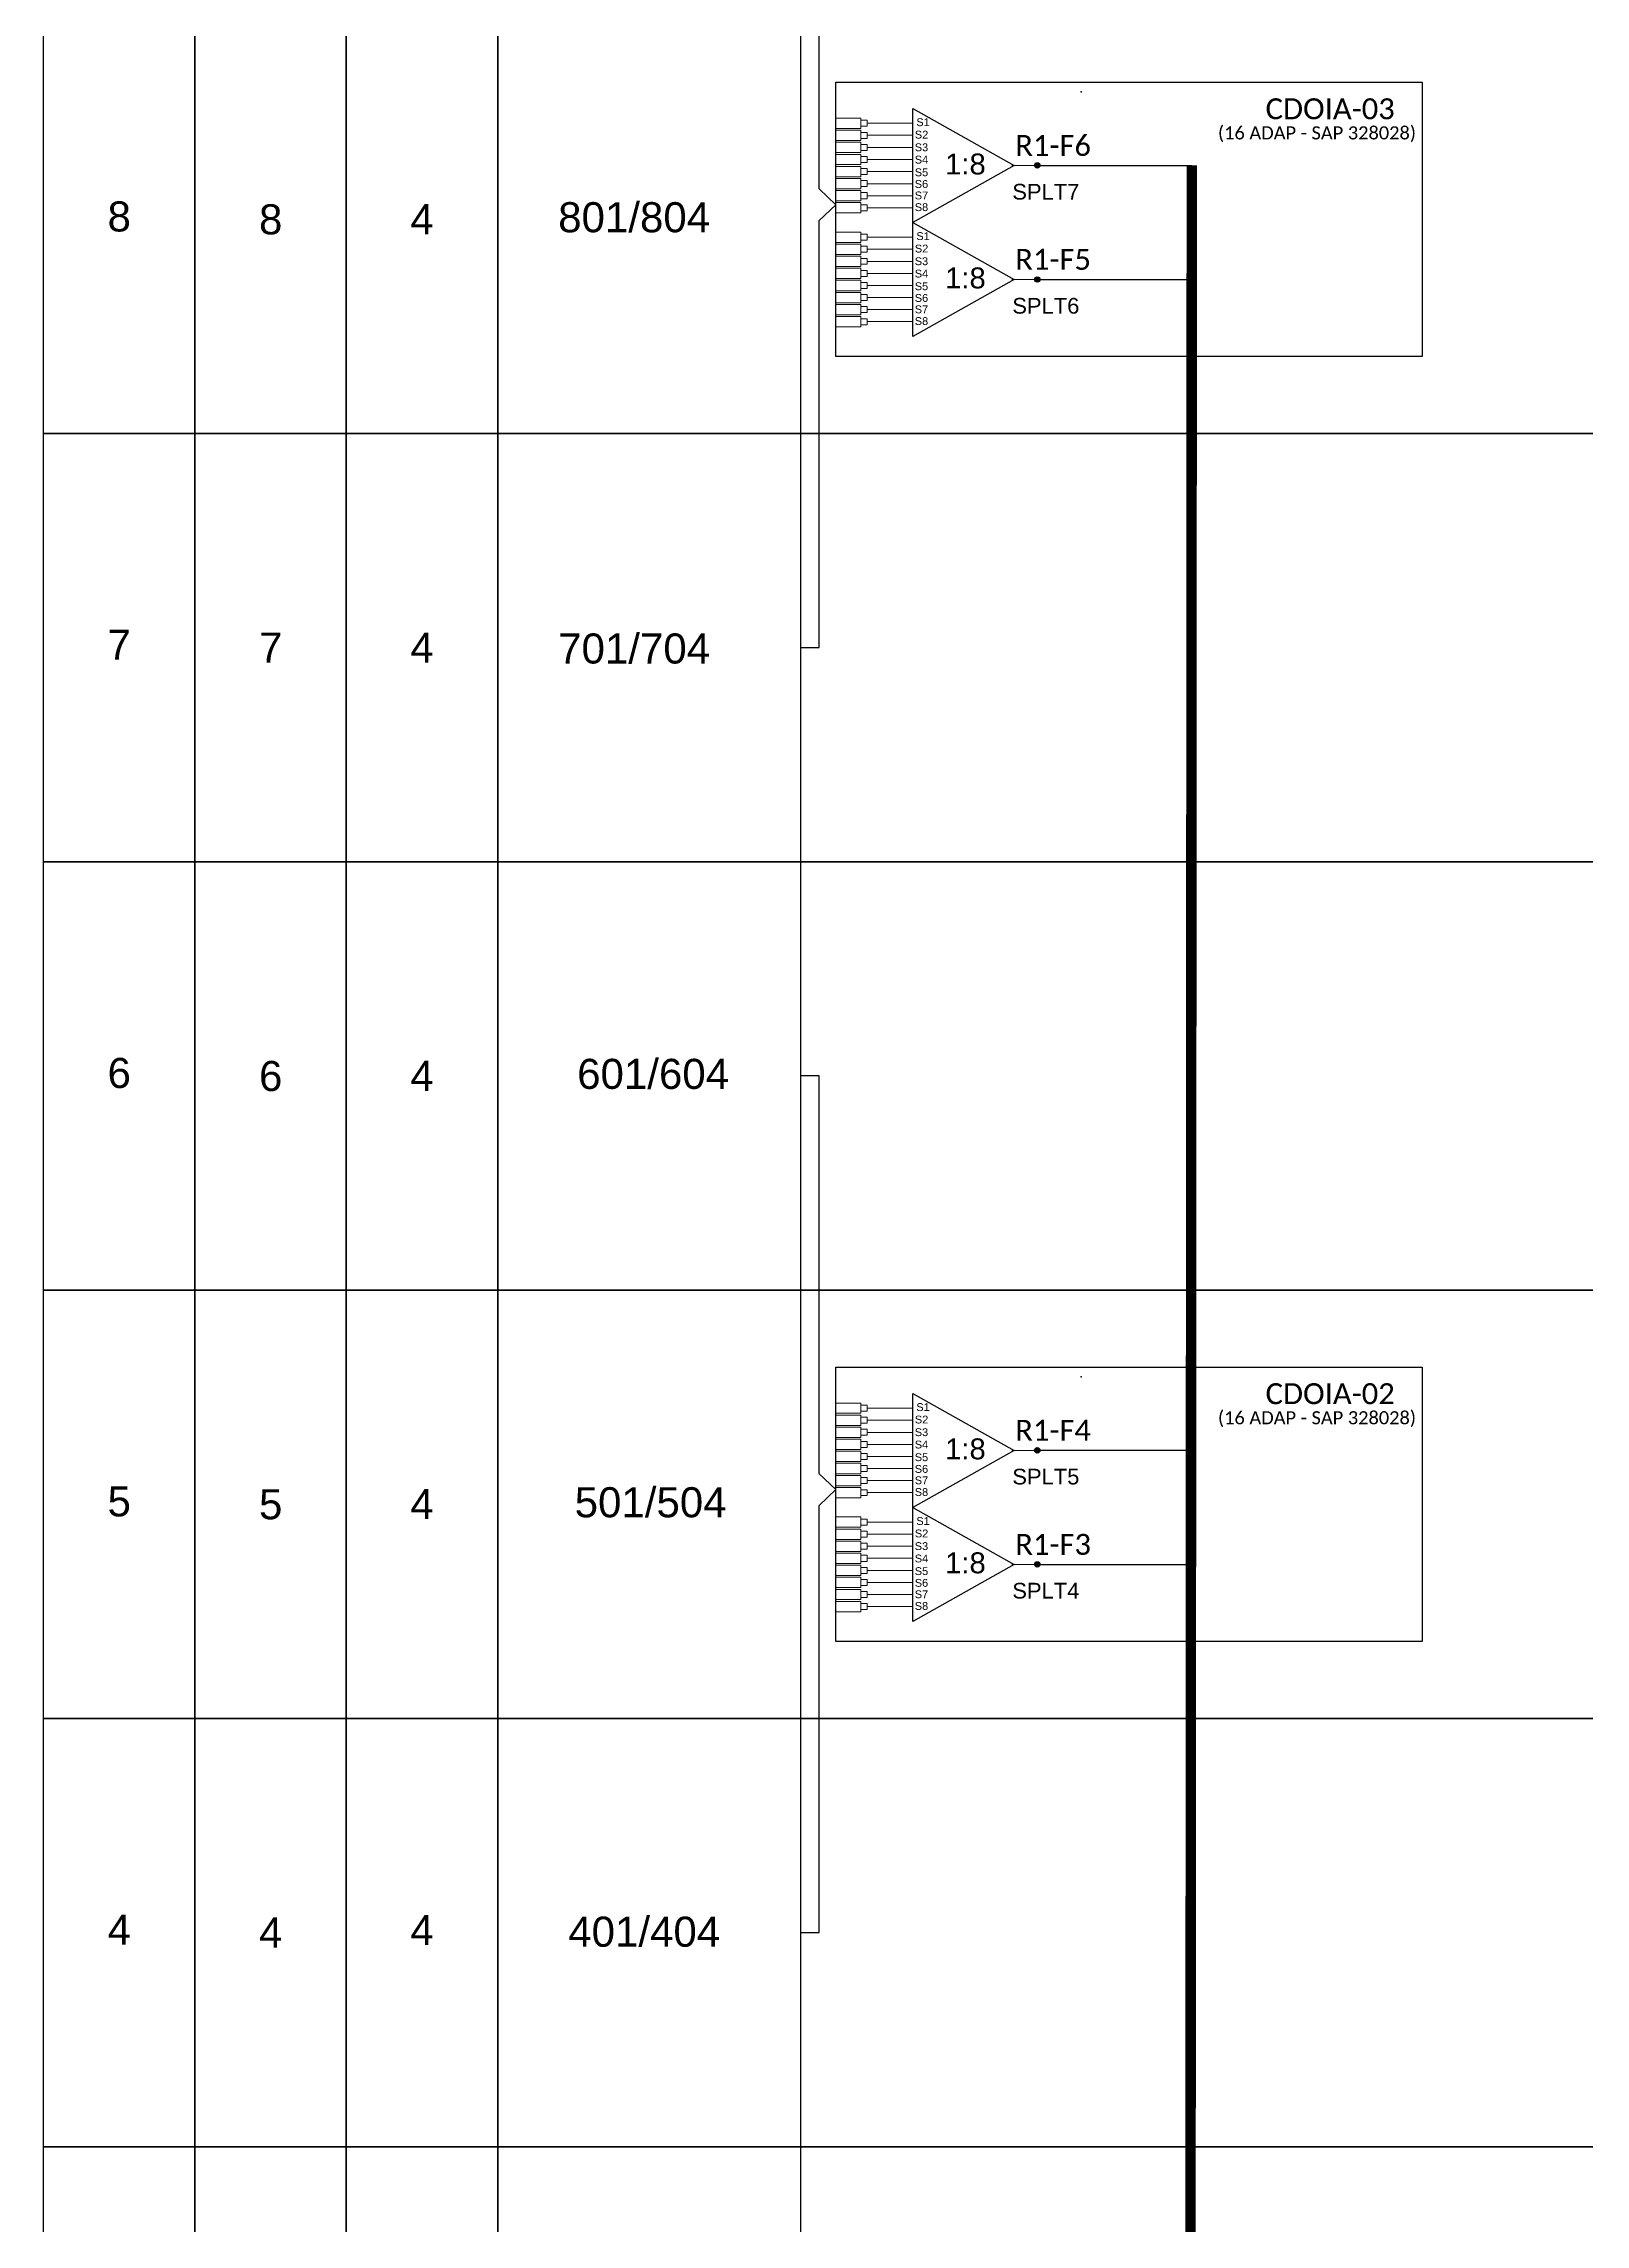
# Model space of a CAD drawing. Header units: millimetres. Extents: x 685560 to 956314, y 7459598 to 7518998.
# Drawn here: x 931847 to 943634, y 7487230 to 7503902 of the extents above; entities that cross this region are included whole.
import ezdxf
from ezdxf.enums import TextEntityAlignment as Align

# ---------------------------------------------------------------- set-up
doc = ezdxf.new("R2010")
doc.units = ezdxf.units.MM
doc.header["$LTSCALE"] = 3
doc.styles.add('ARIAL', font='')
doc.styles.add('WMF-Calibri0', font='')
doc.styles.get('ARIAL').set_extended_font_data('Arial')
doc.styles.get('WMF-Calibri0').set_extended_font_data('Calibri')

# ---------------------------------------------------------------- blocks, each defined once
blk = doc.blocks.new('A$C415C251F')
at = {"color": 3}
blk.add_point((0, 0), dxfattribs=at)
blk = doc.blocks.new('LEG_CDOIA8_C-SPLT_ESQ')
at = {"color": 3, "extrusion": (0, 0, -1), "xscale": -1, "zscale": -1}
blk.add_blockref('A$C415C251F', (0, 0), dxfattribs=at)
at = {"color": 1, "style": 'WMF-Calibri0', "flags": 4}
blk.add_attdef('CDO', (21.44, -2.61), '', height=2, dxfattribs=at)
blk.add_attdef('MODELO', text='', height=1.5, dxfattribs=at).set_placement((22.54, -4.54), align=Align.CENTER)
at = {"style": 'ARIAL', "flags": 4}
blk.add_attdef('SPLITAGEM', text='', height=1.5, dxfattribs=at).set_placement((18.61, -12.59), align=Align.CENTER)
blk = doc.blocks.new('SPLITTER_')
blk.add_point((0, 0))
at = {"style": 'ARIAL', "flags": 4}
blk.add_attdef('SPLT', (0, -3.26), '', height=1.5, dxfattribs=at)
blk = doc.blocks.new('SPLT_1-8_SC-APC_ESQ')
at = {"color": 3, "lineweight": 0}
for points in [[(2.41, -3.02), (0, -3.02)], [(2.41, -4), (0, -4)], [(2.41, -3.02), (2.41, -4)], [(2.99, -3.51), (7.37, -3.51)], [(2.41, -4.17), (0, -4.17)], [(2.41, -5.16), (0, -5.16)], [(2.41, -5.32), (0, -5.32)], [(2.41, -4.17), (2.41, -5.16)], [(2.41, -5.32), (2.41, -6.31)], [(7.37, -4.66), (2.99, -4.66)], [(7.37, -5.82), (2.99, -5.82)], [(2.41, -6.31), (0, -6.31)], [(2.41, -6.48), (0, -6.48)], [(2.41, -7.46), (0, -7.46)], [(2.41, -7.63), (0, -7.63)], [(2.41, -6.48), (2.41, -7.46)], [(2.41, -7.63), (2.41, -8.62)], [(7.37, -6.97), (2.99, -6.97)], [(7.37, -8.12), (2.99, -8.12)], [(2.41, -8.62), (0, -8.62)], [(2.41, -8.78), (0, -8.78)], [(2.41, -9.77), (0, -9.77)], [(2.41, -9.94), (0, -9.94)], [(2.41, -8.78), (2.41, -9.77)], [(2.41, -9.94), (2.41, -10.92)], [(7.37, -9.28), (2.99, -9.28)], [(2.41, -10.92), (0, -10.92)], [(2.41, -11.09), (0, -11.09)], [(2.41, -12.08), (0, -12.08)], [(2.41, -11.09), (2.41, -12.08)], [(7.37, -10.43), (2.99, -10.43)], [(7.37, -11.58), (2.99, -11.58)]]:
    blk.add_lwpolyline(points, dxfattribs=at)
for points in [[(2.99, -3.22), (2.41, -3.22), (2.41, -3.8), (2.99, -3.8)], [(2.99, -4.38), (2.41, -4.38), (2.41, -4.95), (2.99, -4.95)], [(2.99, -5.53), (2.41, -5.53), (2.41, -6.1), (2.99, -6.1)], [(2.99, -6.68), (2.41, -6.68), (2.41, -7.26), (2.99, -7.26)], [(2.99, -7.84), (2.41, -7.84), (2.41, -8.41), (2.99, -8.41)], [(2.99, -8.99), (2.41, -8.99), (2.41, -9.56), (2.99, -9.56)], [(2.99, -10.14), (2.41, -10.14), (2.41, -10.72), (2.99, -10.72)], [(2.99, -11.3), (2.41, -11.3), (2.41, -11.87), (2.99, -11.87)]]:
    blk.add_lwpolyline(points, close=True, dxfattribs=at)
at = {"color": 1}
blk.add_lwpolyline([(7.37, -2.1), (17.04, -7.55), (7.37, -13), (7.37, -2.1)], dxfattribs=at)
at = {"color": 1, "lineweight": 0}
blk.add_lwpolyline([(17.04, -7.55), (19.26, -7.55)], dxfattribs=at)
at = {"color": 1, "style": 'ARIAL'}
for s, height, p in [('S1', 0.75, (7.7, -3.78)), ('S3', 0.75, (7.55, -6.18)), ('S2', 0.75, (7.56, -4.97)), ('S5', 0.75, (7.55, -8.57)), ('S4', 0.75, (7.55, -7.36)), ('1:8', 2, (10.45, -8.4)), ('S6', 0.75, (7.55, -9.69)), ('S7', 0.75, (7.55, -10.78)), ('S8', 0.75, (7.55, -11.9))]:
    blk.add_text(s, height=height, dxfattribs=at).set_placement(p)

msp = doc.modelspace()

# ---------------------------------------------------------------- hatches: boundary and pattern name
h = msp.add_hatch(color=3)
h.dxf.hatch_style = 1
edge = h.paths.add_edge_path()
edge.add_arc((939444, 7502971), 20.5, 0, 360)
h = msp.add_hatch(color=3)
h.dxf.hatch_style = 1
edge = h.paths.add_edge_path()
edge.add_arc((939444, 7502099), 20.5, 0, 360)
h = msp.add_hatch(color=3)
h.dxf.hatch_style = 1
edge = h.paths.add_edge_path()
edge.add_arc((939444, 7493148), 20.5, 0, 360)
h = msp.add_hatch(color=3)
h.dxf.hatch_style = 1
edge = h.paths.add_edge_path()
edge.add_arc((939444, 7492276), 20.5, 0, 360)

# ---------------------------------------------------------------- linework, layer by layer
at = {"color": 3}
for points in [[(937777, 7502792), (937777, 7509108), (937633, 7509108)], [(937633, 7499285), (937777, 7499285), (937777, 7502551), (937903, 7502671), (937777, 7502792), (937777, 7502792)], [(937777, 7492969), (937777, 7496010), (937633, 7496010)], [(937633, 7489462), (937777, 7489462), (937777, 7492727), (937903, 7492848), (937777, 7492969), (937777, 7492969)]]:
    msp.add_lwpolyline(points, dxfattribs=at)
for points in [[(931847, 7504196), (933004, 7504196), (933004, 7500922), (931847, 7500922)], [(933004, 7504196), (934161, 7504196), (934161, 7500922), (933004, 7500922)], [(934161, 7504196), (950591, 7504196), (950591, 7500922), (934161, 7500922)], [(934161, 7504196), (935319, 7504196), (935319, 7500922), (934161, 7500922)], [(935319, 7504196), (937633, 7504196), (937633, 7500922), (935319, 7500922)], [(931847, 7500922), (933004, 7500922), (933004, 7497647), (931847, 7497647)], [(933004, 7500922), (934161, 7500922), (934161, 7497647), (933004, 7497647)], [(934161, 7500922), (950591, 7500922), (950591, 7497647), (934161, 7497647)], [(934161, 7500922), (935319, 7500922), (935319, 7497647), (934161, 7497647)], [(935319, 7500922), (937633, 7500922), (937633, 7497647), (935319, 7497647)], [(931847, 7497647), (933004, 7497647), (933004, 7494373), (931847, 7494373)], [(933004, 7497647), (934161, 7497647), (934161, 7494373), (933004, 7494373)], [(934161, 7497647), (950591, 7497647), (950591, 7494373), (934161, 7494373)], [(934161, 7497647), (935319, 7497647), (935319, 7494373), (934161, 7494373)], [(935319, 7497647), (937633, 7497647), (937633, 7494373), (935319, 7494373)], [(931847, 7494373), (933004, 7494373), (933004, 7491099), (931847, 7491099)], [(933004, 7494373), (934161, 7494373), (934161, 7491099), (933004, 7491099)], [(934161, 7494373), (950591, 7494373), (950591, 7491099), (934161, 7491099)], [(934161, 7494373), (935319, 7494373), (935319, 7491099), (934161, 7491099)], [(935319, 7494373), (937633, 7494373), (937633, 7491099), (935319, 7491099)], [(931847, 7491099), (933004, 7491099), (933004, 7487824), (931847, 7487824)], [(933004, 7491099), (934161, 7491099), (934161, 7487824), (933004, 7487824)], [(934161, 7491099), (950591, 7491099), (950591, 7487824), (934161, 7487824)], [(934161, 7491099), (935319, 7491099), (935319, 7487824), (934161, 7487824)], [(935319, 7491099), (937633, 7491099), (937633, 7487824), (935319, 7487824)], [(931847, 7487824), (933004, 7487824), (933004, 7484550), (931847, 7484550)], [(933004, 7487824), (934161, 7487824), (934161, 7484550), (933004, 7484550)], [(934161, 7487824), (950591, 7487824), (950591, 7484550), (934161, 7484550)], [(934161, 7487824), (935319, 7487824), (935319, 7484550), (934161, 7484550)], [(935319, 7487824), (937633, 7487824), (937633, 7484550), (935319, 7484550)]]:
    msp.add_lwpolyline(points, close=True)
at = {"color": 1}
for points in [[(937903, 7503608), (942385, 7503608), (942385, 7501510), (937903, 7501510)], [(937903, 7493785), (942385, 7493785), (942385, 7491687), (937903, 7491687)]]:
    msp.add_lwpolyline(points, close=True, dxfattribs=at)
at = {"color": 5}
for points in [[(939444, 7502971), (940625, 7502971)], [(939444, 7502099), (940625, 7502099)], [(939444, 7493148), (940625, 7493148)], [(939444, 7492276), (940625, 7492276)]]:
    msp.add_lwpolyline(points, dxfattribs=at)
at = {"color": 5, "const_width": 80}
msp.add_lwpolyline([(943290, 7477983), (943290, 7478624), (940610, 7478624), (940625, 7502971)], dxfattribs=at)
at = {"color": 3}
for centre in [(939444, 7502971), (939444, 7502099), (939444, 7493148), (939444, 7492276)]:
    msp.add_circle(centre, 20.5, dxfattribs=at)

# ---------------------------------------------------------------- block references
at = {"xscale": 80.00000000001819, "yscale": 79.99999999992724, "zscale": 80}
for p in [(937903, 7503574), (937903, 7502703), (937903, 7493751), (937903, 7492880)]:
    msp.add_blockref('SPLT_1-8_SC-APC_ESQ', p, dxfattribs=at)
at = {"color": 3}
ref = msp.add_blockref('LEG_CDOIA8_C-SPLT_ESQ', (939779, 7503533), dxfattribs=dict(at, xscale=80.00000000001819, yscale=79.99999999992724, zscale=80))
ref.add_attrib('CDO', 'CDOIA-03', (941189, 7503324), dxfattribs={"color": 1, "height": 160, "style": 'WMF-Calibri0'})
ref.add_attrib('MODELO', '(16 ADAP - SAP 328028)', dxfattribs={"color": 1, "height": 100, "style": 'WMF-Calibri0'}).set_placement((941582, 7503170), align=Align.CENTER)
ref = msp.add_blockref('SPLITTER_', (939253, 7502971), dxfattribs=dict(xscale=80.00000000001819, yscale=79.99999999992724, zscale=80))
ref.add_attrib('SPLT', 'SPLT7', (939253, 7502710), dxfattribs={"height": 120, "style": 'ARIAL'})
ref = msp.add_blockref('SPLITTER_', (939253, 7502099), dxfattribs=dict(xscale=80.00000000001819, yscale=79.99999999992724, zscale=80))
ref.add_attrib('SPLT', 'SPLT6', (939253, 7501838), dxfattribs={"height": 120, "style": 'ARIAL'})
ref = msp.add_blockref('LEG_CDOIA8_C-SPLT_ESQ', (939779, 7493710), dxfattribs=dict(at, xscale=80.00000000001819, yscale=79.99999999992724, zscale=80))
ref.add_attrib('CDO', 'CDOIA-02', (941189, 7493501), dxfattribs={"color": 1, "height": 160, "style": 'WMF-Calibri0'})
ref.add_attrib('MODELO', '(16 ADAP - SAP 328028)', dxfattribs={"color": 1, "height": 100, "style": 'WMF-Calibri0'}).set_placement((941582, 7493347), align=Align.CENTER)
ref = msp.add_blockref('SPLITTER_', (939253, 7493148), dxfattribs=dict(xscale=80.00000000001819, yscale=79.99999999992724, zscale=80))
ref.add_attrib('SPLT', 'SPLT5', (939253, 7492887), dxfattribs={"height": 120, "style": 'ARIAL'})
ref = msp.add_blockref('SPLITTER_', (939253, 7492276), dxfattribs=dict(xscale=80.00000000001819, yscale=79.99999999992724, zscale=80))
ref.add_attrib('SPLT', 'SPLT4', (939253, 7492015), dxfattribs={"height": 120, "style": 'ARIAL'})

# ---------------------------------------------------------------- texts
at = {"color": 5, "style": 'WMF-Calibri0'}
for s, p in [('R1-F6', (939275, 7503044)), ('R1-F5', (939275, 7502173)), ('R1-F4', (939275, 7493221)), ('R1-F3', (939275, 7492349))]:
    msp.add_text(s, height=160, dxfattribs=at).set_placement(p)
at = {"style": 'ARIAL'}
for s, p in [('801/804', (935781, 7502460)), ('701/704', (935781, 7499163)), ('601/604', (935926, 7495911)), ('501/504', (935907, 7492636)), ('401/404', (935858, 7489353))]:
    msp.add_text(s, height=230, dxfattribs=at).set_placement(p)
at = {"style": 'ARIAL', "flags": 12}
for tag, p in [('8', (932425, 7502581)), ('8', (933583, 7502559)), ('4', (934740, 7502560)), ('7', (932425, 7499307)), ('7', (933583, 7499285)), ('4', (934740, 7499285)), ('6', (932425, 7496033)), ('6', (933583, 7496010)), ('4', (934740, 7496011)), ('5', (932425, 7492758)), ('5', (933583, 7492736)), ('4', (934740, 7492737)), ('4', (932425, 7489484)), ('4', (933583, 7489462)), ('4', (934740, 7489480))]:
    msp.add_attdef(tag, text='XX', height=230, dxfattribs=at).set_placement(p, align=Align.MIDDLE_CENTER)

doc.saveas('drawing.dxf')
